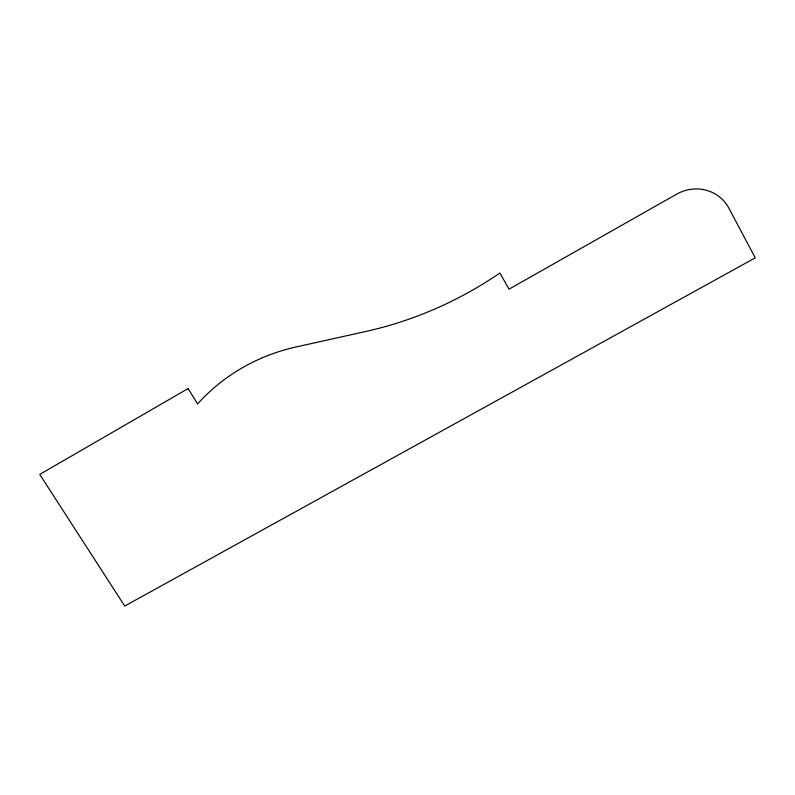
<?xml version="1.0" encoding="UTF-8"?>
<svg xmlns="http://www.w3.org/2000/svg" width="795" height="795" viewBox="0 0 795 795"><rect width="100%" height="100%" fill="white"/><g stroke="black" fill="none" stroke-linecap="round" stroke-linejoin="round"><path stroke-width="1.19" d="M188.087 388.566L39.75 474.406L124.726 606.058L755.25 257.848L728.856 208.161A39.313 37.504 -40.2 0 0 676.605 194.189L509.038 289.161L499.896 273.013A426.289 401.465 86.6 0 1 365.511 331.545L296.048 346.978A191.535 182.79 16 0 0 197.587 403.94L188.087 388.566"/></g></svg>
